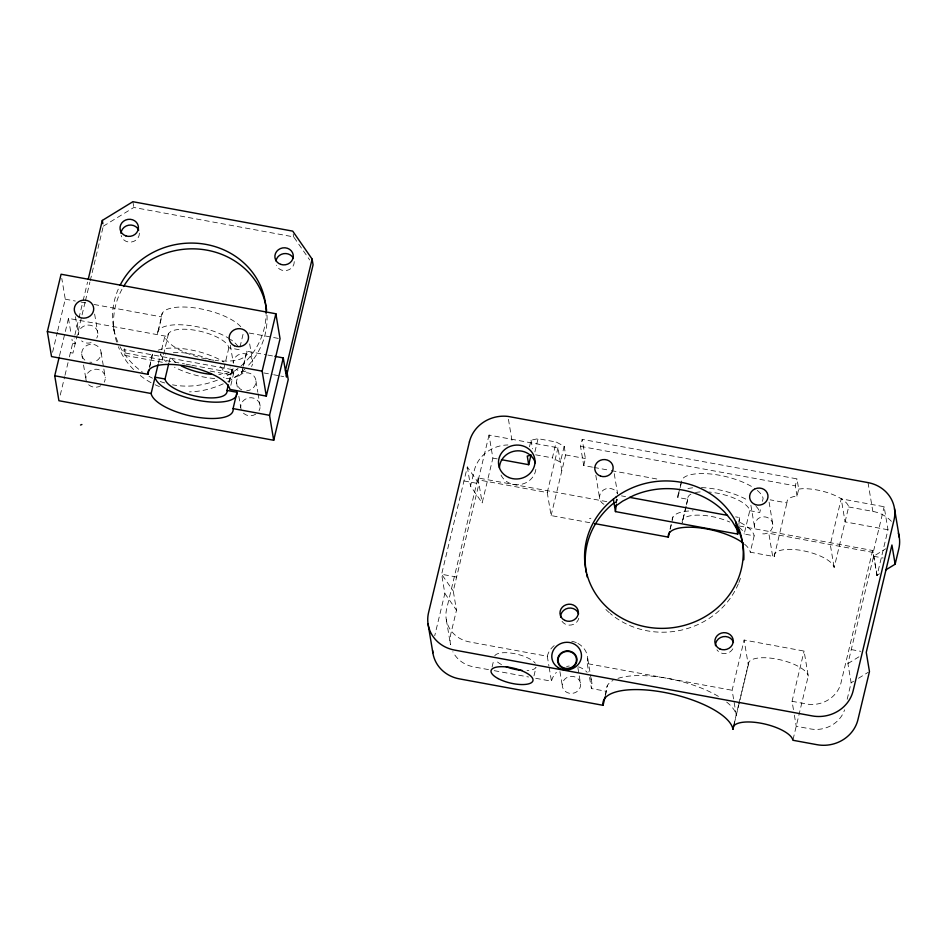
<?xml version="1.0" encoding="UTF-8"?>
<svg xmlns="http://www.w3.org/2000/svg" width="947" height="947" viewBox="0 0 947 947"><rect width="100%" height="100%" fill="white"/><g stroke="black" fill="none" stroke-linecap="round" stroke-linejoin="round"><path stroke-width="0.71" stroke-dasharray="4.74 3.55" d="M616.45 503.354L616.947 499.247M738.873 524.46L739.702 517.607L735.653 516.861M592.455 467.155L583.731 465.545L580.523 446.357L582.192 439.361L796.983 478.886L798.7 489.114L797.031 496.11L794.438 496.417A30.766 10.867 13.4 0 0 787.028 502.94L770.136 499.827M583.731 465.545L585.4 458.549L582.192 439.361M615.586 502.904L616.509 499.01M670.026 529.219L671.979 521.063M672.311 519.702L672.962 516.979M678.549 493.647L681.899 479.644A42.059 14.856 13.4 0 1 713.316 474.293A42.059 14.856 13.4 0 1 755.28 488.901M670.287 528.959L671.269 524.875M690.967 494.109A31.796 11.234 13.4 0 0 687.806 499.294L677.839 497.459L679.839 489.066M680.171 487.669L681.177 483.467M682.775 519.737L688.351 496.417M686.173 506.16L682.231 522.626A31.796 11.234 13.4 0 1 697.371 515.132A31.796 11.234 13.4 0 1 729.794 522.046M686.492 504.787L687.806 499.294M738.778 521.489L739.702 517.607M798.7 489.114L802.014 488.723A30.766 10.867 13.4 0 1 848.642 506.965L834.153 567.608A30.766 10.867 13.4 0 0 802.251 550.586A30.766 10.867 13.4 0 0 774.208 556.587L750.261 552.184L754.167 535.848L744.176 534.013L749.752 510.682A31.796 11.234 13.4 0 0 708.841 492.026M749.752 510.682L759.754 512.528L761.092 506.929M762.442 501.33L763.104 498.524A42.059 14.856 13.4 0 0 756.298 489.646M774.208 556.587L787.549 500.146M797.031 496.11L795.314 485.882L796.983 478.886M739.169 525.964L872.637 550.503L877.064 575.492L887.99 529.764L884.143 506.74L841.22 498.844L830.294 544.572L834.153 567.608M877.064 575.492L873.217 552.468L884.143 506.74M52.559 352.272L57.365 332.184M57.708 330.752L65.26 299.181L61.78 278.382M59.543 355.681L68.468 318.381L167.915 336.587A31.287 11.056 13.5 0 1 196.42 330.491A31.287 11.056 13.5 0 1 228.854 347.809L239.342 349.739A42.059 14.856 13.5 0 0 233.672 341.76M60.265 395.065L64.668 376.681M65 375.261L68.054 362.535M69.403 356.877L72.647 343.323L71.948 339.168M74.86 335.155L78.637 319.388M78.98 317.955L82.756 302.176M83.099 300.744L87.562 282.099M85.088 302.2L72.919 353.101L70.421 352.639M85.431 300.767L89.894 282.123M90.237 280.691L103.282 226.203L102.797 223.326M162.363 362.275L124.779 355.362L125.347 353.03L124.625 348.709M149.626 366.418L152.55 354.166M158.137 330.846L162.375 313.114M149.567 367.519L151.84 357.99A42.059 14.856 13.5 0 1 153.947 352.533M240.775 326.774A42.059 14.856 13.5 0 0 193.626 307.739A42.059 14.856 13.5 0 0 161.665 316.925L157.427 334.658A42.059 14.856 13.5 0 1 182.724 324.868A42.059 14.856 13.5 0 1 229.281 338.6M158.338 363.459L160.635 353.847A42.059 14.844 13.5 0 0 166.305 361.825M161.617 349.763L164.873 336.114A42.059 14.844 13.5 0 0 207.144 359.138M168.448 333.746L162.328 359.919A31.287 11.056 13.5 0 1 165.429 354.817M168.98 362.547L170.626 355.693M228.854 347.809L223.267 371.141A31.287 11.056 13.5 0 0 218.212 364.536M228.949 382.186L232.24 368.466M229.067 382.328L232.027 369.969A31.796 11.222 13.5 0 1 218.804 374.538M210.056 371.058L233.175 375.308L232.216 369.555L232.773 367.223M230.831 385.311L233.743 372.976L233.009 368.655M239.993 347.004L243.592 332.006M243.213 366.205L246.8 351.195L266.438 354.817M241.84 372.739L246.09 355.007M446.309 619.693L450.488 644.647A30.257 27.996 -9.5 0 1 450.926 633.46L456.49 610.223L453.27 591.023L478.957 483.704L467.321 466.954L441.633 574.273L444.853 593.461L434.72 635.792M561.82 470.789L557.961 447.765L489.031 435.075L492.878 458.099L482.165 502.893L470.529 486.142L474.234 470.659A34.364 31.796 -9.5 0 1 507.9 444.96M606.778 501.626L477.986 477.951L446.747 608.519A30.257 27.996 -9.5 0 0 470.02 642.03L547.295 656.247A20.514 18.976 -9.5 0 1 556.303 644.126M489.031 435.075L478.306 479.869L547.248 492.558L551.095 515.582L590.182 522.768M529.468 446.806L531.054 440.189L538.062 438.686L556.197 442.024L564.163 446.286L565.619 454.927L551.095 515.582M534.901 451.92L538.062 438.686M492.085 666.996L493.754 660M564.163 446.286L560.375 462.16L552.397 457.898L556.197 442.024M547.248 492.558L557.961 447.765M533.978 675.827L535.99 667.434A21.544 7.612 13.5 0 1 527.029 670.523M605.204 695.062L607.548 685.261M605.405 695.512L606.411 691.31A66.669 23.557 13.5 0 1 613.029 680.443M726.645 702.047A66.669 23.557 13.5 0 1 736.293 715.222L732.114 690.268L744.129 640.042L804.074 651.074L808.253 676.028L792.876 740.258M733.463 726.432L738.577 705.018M738.92 703.597L748.828 662.202M734.28 723.626L748.308 664.995L744.129 640.042M793.444 709.623L792.059 701.301L804.074 651.074M872.637 550.503L841.374 681.153A29.168 26.99 -9.5 0 1 804.701 703.633L792.059 701.301M847.186 699.241L851.128 682.763L847.92 663.575L873.596 556.256L885.824 548.763M241.118 365.85L242.101 364.986A76.932 71.179 -9.5 0 0 266.095 314.593M103.282 226.203L133.835 207.464L293.677 236.892L309.705 259.963M876.804 575.445L879.526 573.787M847.92 663.575L858.917 656.827M851.128 682.763L853.578 681.272M858.467 678.277L868.245 672.275M589.508 518.719L590.916 518.198M89.752 362.18L91.847 362.299M65.26 299.181L75.334 301.039M81.087 302.093L88.284 303.419M94.037 304.472L161.665 316.925M249.191 333.036L278.643 338.458M267.835 355.066L273.446 356.108M263.787 372.929L272.298 374.491M273.707 374.752L279.389 375.805M280.797 376.066L283.638 376.586M232.216 369.555L123.82 349.597L124.779 355.362M72.647 343.323L75.144 343.785L74.174 338.032M125.347 353.03L184.594 363.932M186.038 364.204L190.383 364.997M191.827 365.258L233.767 373.071A42.059 14.856 13.5 0 0 230.097 366.927M580.523 446.357L795.314 485.882M565.619 454.927L585.4 458.549M848.642 506.965L872.838 511.392A34.364 31.796 -9.5 0 1 891.399 521.323M535.659 454.82L552.397 457.898M593.911 467.416L609.915 470.363M611.36 470.635L659.361 479.454M887.99 529.764L845.079 521.88L841.22 498.844M492.878 458.099L497.187 458.893M621.492 495.873L625.553 496.619M873.217 552.468L768.81 533.268L772.657 556.303M463.971 480.946L478.957 483.704M873.596 556.256L883.231 558.032M456.62 577.031L441.633 574.273L453.27 591.023M851.27 649.583L860.799 651.335M577.919 643.427A20.514 18.976 -9.5 0 1 587.247 663.61L732.114 690.268M488.51 669.612L474.198 666.972A30.257 27.996 -9.5 0 1 452.855 651.737M494.227 670.665L528.568 676.987M535.73 678.301L551.462 681.201A20.514 18.976 -9.5 0 1 556.374 672.358M589.567 677.472L591.425 688.552L606.411 691.31M241.757 389.904L239.674 388.59L236.975 384.707A9.742 9.02 -9.5 0 1 241.047 374.29L243.355 373.236A9.742 9.02 -9.5 0 1 255.844 380.007A9.742 9.02 -9.5 0 1 246.67 390.803M444.853 593.461L456.49 610.223M868.02 482.603L872.838 511.392M769.094 502.182L772.728 523.928M794.379 715.163L796.226 726.254L808.88 728.586A29.168 26.99 -9.5 0 0 844.606 709.812M750.888 505.26L754.534 527.005M614.248 473.678L617.645 493.979M595.805 475.323L599.676 498.501M587.732 658.65L591.899 683.604M587.247 663.61L588.643 671.92M577.871 667.671L580.653 684.302A9.233 8.547 -9.5 0 1 567.182 692.565A9.233 8.547 -9.5 0 1 566.507 677.768A9.233 8.547 -9.5 0 1 580.653 684.302M531.054 440.189L532.498 448.831M559.926 671.589L562.246 685.45M508.444 419.284L512.528 443.752M547.295 656.247L548.917 665.954M549.142 667.339L551.462 681.201M477.986 477.951L482.165 502.893M467.321 466.954L470.529 486.142M293.203 234.016L293.677 236.892M255.974 381.179L257.833 392.271M258.058 393.656L260.153 406.133M249.688 343.962L252.707 361.991M230.31 345.182L233.329 363.198A9.719 8.985 -9.5 0 1 245.131 353.752A9.719 8.985 -9.5 0 1 251.606 366.56M236.537 382.399L237.472 387.939M238.857 396.26L240.716 407.352M132.876 201.711L133.835 207.464M113.391 326.608L114.563 333.593M94.629 314.073L97.884 333.486M101.128 352.651L105.295 377.604M75.429 316.677L78.447 334.693A9.742 9.02 -9.5 0 1 90.285 325.223A9.742 9.02 -9.5 0 1 96.783 338.067M81.691 353.918L82.626 359.469M83.549 365.009L85.869 378.871M68.468 318.381L71.025 333.628M238.088 368.371A76.932 71.179 -9.5 0 1 225.871 376.279L224.688 376.894A76.932 71.179 -9.5 0 1 223.492 377.486M217.36 380.149A76.932 71.179 -9.5 0 1 212.306 381.913A74.067 68.527 -9.5 0 1 172.508 384.825M119.997 346.626A76.932 71.179 -9.5 0 0 137.386 368.123A74.067 68.527 -9.5 0 0 142.441 372.124M117.866 342.116A76.932 71.179 -9.5 0 1 119.547 286.361M164.731 382.967A74.067 68.527 -9.5 0 1 159.712 381.31M152.467 378.173A74.067 68.527 -9.5 0 1 148.999 376.326M267.018 315.375A76.932 71.179 -9.5 0 1 247.723 366.158M244.977 368.951A76.932 71.179 -9.5 0 1 243.071 370.739L242.089 371.615A76.932 71.179 -9.5 0 1 226.83 382.043M223.243 383.807A76.932 71.179 -9.5 0 1 213.276 387.678A74.067 68.527 -9.5 0 1 189.483 391.857M133.622 369.59A76.932 71.179 -9.5 0 1 119.334 349.017L118.825 347.869A76.932 71.179 -9.5 0 1 118.351 346.72M116.659 342.033A76.932 71.179 -9.5 0 1 122.909 287.616M159.439 386.589A74.067 68.527 -9.5 0 1 154.61 384.506M151.106 382.718A74.067 68.527 -9.5 0 1 138.345 373.887M294.257 261.609A9.233 8.547 -9.5 0 1 286.763 270.463A9.233 8.547 -9.5 0 1 276.37 265.196M139.398 233.163A9.233 8.547 -9.5 0 1 131.219 242.065A9.233 8.547 -9.5 0 1 121.157 235.495M175.775 362.393A31.796 11.222 13.5 0 1 170.91 356.747M242.55 368.928A42.059 14.844 13.5 0 1 224.356 378.788M214.744 378.54A42.059 14.844 13.5 0 1 174.497 367.187M246.8 351.195A42.059 14.844 13.5 0 1 215.123 360.405M213.797 360.239A42.059 14.844 13.5 0 1 208.47 359.387M772.811 524.52A9.233 8.547 -9.5 0 0 767.307 517.464A9.233 8.547 -9.5 0 0 757.896 518.814L755.315 521.892A9.233 8.547 -9.5 0 0 755.114 522.306L754.51 524.33A9.233 8.547 -9.5 0 0 755.753 530.036M772.61 527.041A9.233 8.547 -9.5 0 1 772.492 527.479L771.379 529.823A9.233 8.547 -9.5 0 1 759.494 533.137M535.848 469.416A18.313 16.939 -9.5 0 1 519.962 484.58A18.313 16.939 -9.5 0 1 500.667 474.317M578.806 618.237A9.233 8.547 -9.5 0 1 571.408 624.973A9.233 8.547 -9.5 0 1 562.045 621.35M732.848 648.825A9.233 8.547 -9.5 0 1 716.903 649.831M740.388 578.357A79.489 73.546 -9.5 0 1 738.885 582.512M738.329 583.873A79.489 73.546 -9.5 0 1 610.259 613.502M609.359 612.733A79.489 73.546 -9.5 0 1 605.05 608.649M617.444 499.554A9.233 8.547 -9.5 0 1 615.55 502.514M603.937 504.289A9.233 8.547 -9.5 0 1 600.138 500.075M599.711 498.643A9.233 8.547 -9.5 0 1 599.629 498.205L599.688 495.672A9.233 8.547 -9.5 0 1 610.779 488.486L613.455 489.41A9.233 8.547 -9.5 0 1 617.349 493.565M739.027 527.301A31.796 11.234 13.4 0 1 744.176 534.013M695.477 492.547A31.796 11.234 13.4 0 1 701.573 491.836M744.602 544.217A42.059 14.856 13.4 0 1 750.261 552.184M672.24 520.791A42.059 14.856 13.4 0 1 693.05 510.871M740.305 522.519A42.059 14.856 13.4 0 1 754.167 535.848M677.839 497.459A42.059 14.856 13.4 0 1 680.893 491.28M687.972 488.545A42.059 14.856 13.4 0 1 694.577 487.669M701.384 487.587A42.059 14.856 13.4 0 1 748.473 500.643M756.097 506.385A42.059 14.856 13.4 0 1 759.754 512.528M590.987 678.727A20.514 18.976 -9.5 0 1 591.425 688.552M566.614 666.51A20.514 18.976 -9.5 0 1 569.254 666.025M578.487 666.854A20.514 18.976 -9.5 0 1 587.152 672.311M617.977 678.36A66.669 23.557 13.5 0 1 719.696 697.17M571.739 641.261A20.514 18.976 -9.5 0 1 576.759 642.847M501.496 664.581A21.544 7.612 13.5 0 1 495.459 659.976M494.76 655.798A21.544 7.612 13.5 0 1 514.02 653.56A21.544 7.612 13.5 0 1 535.292 663.255M748.308 664.995A30.766 10.867 13.5 0 1 776.351 658.994A30.766 10.867 13.5 0 1 808.253 676.028M86.307 381.179A9.742 9.02 -9.5 0 1 96.416 369.223A9.742 9.02 -9.5 0 1 104.217 382.197M100.82 385.725A9.742 9.02 -9.5 0 1 87.384 383.298M241.154 409.66A9.742 9.02 -9.5 0 1 251.298 397.728A9.742 9.02 -9.5 0 1 259.052 410.726M255.643 414.241A9.742 9.02 -9.5 0 1 242.219 411.779M84.851 360.109A9.742 9.02 -9.5 0 1 85.479 346.271A9.742 9.02 -9.5 0 1 100.027 348.898A9.742 9.02 -9.5 0 1 94.345 361.825M230.429 339.346A42.059 14.856 13.5 0 1 232.536 340.861M173.313 352.758A31.287 11.056 13.5 0 1 210.459 359.955M158.113 350.177A42.059 14.856 13.5 0 1 223.693 361.932M91.078 342.636A9.742 9.02 -9.5 0 1 81.584 340.896M245.912 371.117A9.719 8.985 -9.5 0 1 236.454 369.377"/><path stroke-width="1.42" d="M738.044 531.326L737.713 534.072L615.455 511.593L616.284 504.727M594.527 523.561L668.333 537.127L669.636 531.681M47.35 331.616L61.082 274.228L275.873 313.765L280.052 338.718L266.32 396.106L229.849 389.395A42.059 14.856 13.5 0 0 186.263 366.122A42.059 14.856 13.5 0 0 147.933 374.314L51.529 356.569L47.35 331.616L262.141 371.153L266.32 396.106M88.249 279.235L102.312 220.438L132.876 201.711L292.718 231.127L312.108 259.064L285.568 370.005L287.261 373.84L288.219 379.593L273.707 440.26L58.915 400.723L54.737 375.77L59.199 357.114M147.933 374.314L148.904 370.241M273.707 440.26L269.528 415.307L233.069 408.595A42.059 14.856 13.5 0 1 194.739 416.787A42.059 14.856 13.5 0 1 151.141 393.514L158.007 364.832M236.809 394.887A42.059 14.856 13.5 0 0 236.975 392.259L226.984 390.424A31.796 11.222 13.5 0 1 198.006 396.615A31.796 11.222 13.5 0 1 165.038 379.025L168.661 363.92M226.984 390.424L228.298 384.932M233.069 408.595L236.975 392.259M262.141 371.153L275.873 313.765M269.528 415.307L283.26 357.907L274.843 356.356M286.527 375.77L313.078 264.817L312.108 259.064M287.261 373.84L286.479 377.107L283.26 357.907M501.484 459.686L528.698 464.693L530.924 455.436M432.613 650.494A34.364 31.796 -9.5 0 0 459.354 678.857L603.061 705.314L605.074 696.909M603.061 705.314A66.669 23.557 13.5 0 1 663.823 692.316A66.669 23.557 13.5 0 1 732.942 729.226L733.949 725.023M885.528 570.094L895.14 564.211L898.821 548.81A34.364 31.796 -9.5 0 0 898.312 533.078M614.011 502.952L612.07 504.467A79.489 73.546 -9.5 0 0 586.406 573.018M614.65 506.787L622.664 501.129L633.673 495.459A79.489 73.546 -9.5 0 1 724.692 512.185L732.173 521.252L736.908 529.266M80.507 425.025L81.904 424.505M531.468 455.164L527.254 456.063L528.698 464.693M54.737 375.77L151.141 393.514M629.613 497.364L727.533 515.369M165.038 379.025L155.048 377.178A42.059 14.856 13.5 0 0 193.283 399.338A42.059 14.856 13.5 0 0 236.265 396.083M736.269 525.431L737.358 527.503A79.489 73.546 -9.5 0 1 743.821 559.795M894.513 508.717L899.33 537.505M895.14 564.211L891.932 545.01L866.256 652.329L869.464 671.53L857.958 719.59A34.364 31.796 -9.5 0 1 817.012 744.697L792.876 740.258A30.766 10.867 13.5 0 0 760.986 723.224A30.766 10.867 13.5 0 0 732.942 729.226M735.63 521.596L737.713 534.072M613.372 499.116L615.455 511.593M428.044 623.966L432.862 652.755M285.568 370.005L286.041 372.893M102.312 220.438L102.797 223.326M120.991 233.424A9.233 8.547 -9.5 0 1 128.614 225.197A9.233 8.547 -9.5 0 1 138.712 230.133M120.115 285.225A76.932 71.179 -9.5 0 1 206.754 244.539A76.932 71.179 -9.5 0 1 266.119 313.35M123.56 286.515A76.932 71.179 -9.5 0 1 205.748 249.949A76.932 71.179 -9.5 0 1 266.616 310.415M275.956 260.934A9.233 8.547 -9.5 0 1 283.638 253.666A9.233 8.547 -9.5 0 1 293.274 258.046M211.536 374.349A31.796 11.222 13.5 0 1 181.102 365.767M499.436 467.818A18.313 16.939 -9.5 0 1 515.452 450.997A18.313 16.939 -9.5 0 1 535.315 462.834M560.612 617.16A9.233 8.547 -9.5 0 1 568.236 608.187A9.233 8.547 -9.5 0 1 578.605 613.822M715.47 645.629A9.233 8.547 -9.5 0 1 723.094 636.668A9.233 8.547 -9.5 0 1 733.463 642.291M587.341 577.256A79.489 73.546 -9.5 0 1 586.69 574.438M668.333 537.127A42.059 14.856 13.4 0 1 696.152 527.503A42.059 14.856 13.4 0 1 743.454 543.306M522.105 670.405A21.544 7.612 13.5 0 1 506.053 666.664M469.416 441.87L428.553 612.65A34.364 31.796 -9.5 0 0 454.536 650.068L812.195 715.908A34.364 31.796 -9.5 0 0 853.14 690.801L894.004 520.021A34.364 31.796 -9.5 0 0 868.02 482.603L507.959 416.408A34.364 31.796 -9.5 0 0 469.416 441.87M616.26 496.855L611.431 500.632A79.489 73.546 -9.5 0 0 599.25 598.883A79.489 73.546 -9.5 0 0 702.875 617.929A79.489 73.546 -9.5 0 0 736.719 523.655L734.02 518.506A79.489 73.546 -9.5 0 0 616.26 496.855M280.738 264.391A9.233 8.547 -9.5 0 0 293.191 254.814A9.233 8.547 -9.5 0 0 278.311 249.795A9.233 8.547 -9.5 0 0 280.738 264.391M125.833 235.874A9.233 8.547 -9.5 0 0 138.345 226.369A9.233 8.547 -9.5 0 0 123.512 221.255A9.233 8.547 -9.5 0 0 125.833 235.874M564.909 620.427A9.233 8.547 -9.5 0 0 578.38 612.176A9.233 8.547 -9.5 0 0 564.234 605.642A9.233 8.547 -9.5 0 0 564.909 620.427M719.767 648.896A9.233 8.547 -9.5 0 0 733.238 640.634A9.233 8.547 -9.5 0 0 719.093 634.111A9.233 8.547 -9.5 0 0 719.767 648.896M755.41 504.633A9.233 8.547 -9.5 0 0 767.91 495.139A9.233 8.547 -9.5 0 0 753.078 490.025A9.233 8.547 -9.5 0 0 755.41 504.633M508.811 477.501A18.313 16.939 -9.5 0 0 534.96 460.337A18.313 16.939 -9.5 0 0 506.456 448.251A18.313 16.939 -9.5 0 0 508.811 477.501M600.564 476.128A9.233 8.547 -9.5 0 0 613.064 466.634A9.233 8.547 -9.5 0 0 598.232 461.52A9.233 8.547 -9.5 0 0 600.564 476.128M558.032 667.528A14.868 13.755 -9.5 0 0 581.411 657.04A14.868 13.755 -9.5 0 0 560.446 643.7A14.868 13.755 -9.5 0 0 558.032 667.528M498.146 678.585A21.544 7.612 13.5 0 0 532.64 681.426A21.544 7.612 13.5 0 0 505.296 666.83A21.544 7.612 13.5 0 0 498.146 678.585M563.003 667.611A9.233 8.547 -9.5 0 0 576.474 659.349A9.233 8.547 -9.5 0 0 562.329 652.814A9.233 8.547 -9.5 0 0 563.003 667.611M561.63 667.422A9.742 9.02 -9.5 0 0 576.948 660.556A9.742 9.02 -9.5 0 0 563.228 651.808A9.742 9.02 -9.5 0 0 561.63 667.422M79.489 317.245A9.742 9.02 -9.5 0 0 93.706 308.533A9.742 9.02 -9.5 0 0 78.779 301.631A9.742 9.02 -9.5 0 0 79.489 317.245M234.347 345.726A9.719 8.985 -9.5 0 0 248.528 337.037A9.719 8.985 -9.5 0 0 233.649 330.16A9.719 8.985 -9.5 0 0 234.347 345.726"/></g></svg>
